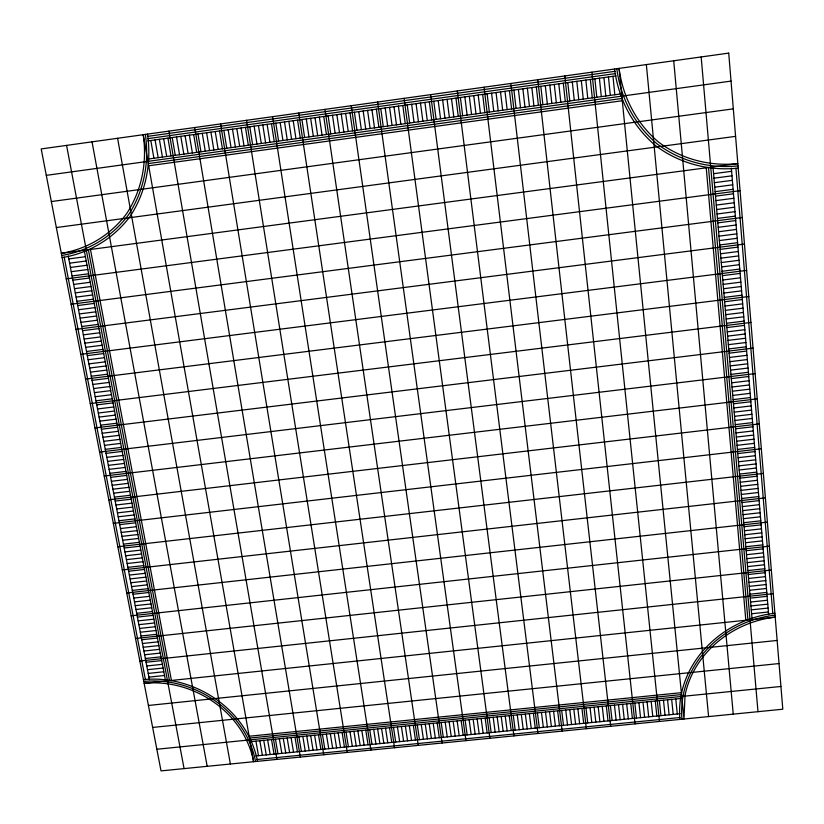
<?xml version="1.0" encoding="UTF-8"?>
<svg xmlns="http://www.w3.org/2000/svg" width="824" height="824" viewBox="0 0 824 824"><rect width="100%" height="100%" fill="white"/><g stroke="black" fill="none" stroke-linecap="round" stroke-linejoin="round"><path stroke-width="1.24" d="M679.903 719.424C675.155 664.216 722.03 618.865 774.89 613.272M681.953 719.218C677.318 665.123 723.256 620.699 775.054 615.219M61.728 255.461C88.446 251.155 112.342 236.591 128.472 214.858C144.025 191.096 149.453 162.39 145.354 134.415M62.14 257.603C89.394 253.205 113.774 238.352 130.233 216.197C146.116 191.951 151.667 162.658 147.486 134.116M147.599 136.382L615.075 71.307M147.712 138.659L615.6 73.583M147.815 140.925L616.136 75.86M148.691 158.991L620.369 93.998M46.288 175.358L731.032 81.102M148.876 163.502L621.461 98.52M148.382 165.83L622.625 100.693M51.335 201.561L733.319 108.85M56.351 227.548L735.585 136.362M68.783 258.911L85.428 256.707M713.584 173.689L731.619 171.31M69.597 263.175L86.242 260.981M713.975 178.19L731.99 175.821M70.411 267.44L87.045 265.256M714.356 182.691L732.371 180.322M71.235 271.693L87.849 269.51M714.748 187.182L732.742 184.813M72.049 275.947L88.652 273.774M715.139 191.662L733.123 189.304M66.239 278.883L740.065 190.663M72.862 280.191L89.456 278.018M715.52 196.143L733.494 193.794M73.676 284.434L90.259 282.272M715.912 200.613L733.865 198.275M74.479 288.668L91.062 286.505M716.293 205.083L734.246 202.745M75.293 292.891L91.855 290.738M716.684 209.533L734.617 207.205M76.107 297.114L92.659 294.971M717.065 213.993L734.987 211.665M76.91 301.327L93.452 299.184M717.447 218.432L735.358 216.115M71.121 304.231L742.269 217.474M77.714 305.539L94.245 303.407M717.828 222.871L735.729 220.564M78.517 309.742L95.048 307.62M718.219 227.311L736.1 225.004M79.331 313.944L95.841 311.822M718.6 231.74L736.471 229.433M80.134 318.136L96.635 316.014M718.981 236.158L736.841 233.862M80.927 322.318L97.428 320.206M719.362 240.567L737.212 238.28M81.73 326.5L98.21 324.399M719.743 244.975L737.583 242.699M75.963 329.384L744.463 244.048M82.534 330.682L99.004 328.58M720.125 249.384L737.944 247.107M83.337 334.853L99.797 332.752M720.506 253.771L738.314 251.505M84.13 339.014L100.58 336.923M720.876 258.17L738.685 255.904M84.924 343.175L101.362 341.095M721.258 262.547L739.046 260.291M85.727 347.326L102.155 345.246M721.639 266.924L739.416 264.679M86.52 351.477L102.938 349.407M722.02 271.292L739.777 269.057M80.773 354.32L746.637 270.396M87.313 355.618L103.721 353.548M722.391 275.659L740.148 273.424M88.106 359.748L104.504 357.688M722.772 280.016L740.508 277.791M88.899 363.878L105.287 361.829M723.142 284.373L740.879 282.148M89.682 368.009L106.059 365.959M723.524 288.719L741.24 286.505M90.475 372.129L106.842 370.079M723.894 293.056L741.6 290.851M91.268 376.238L107.625 374.199M724.275 297.392L741.961 295.188M85.531 379.061L748.789 296.527M92.051 380.348L108.397 378.319M724.646 301.718L742.321 299.524M92.834 384.447L109.17 382.429M725.017 306.044L742.682 303.85M93.627 388.547L109.953 386.528M725.388 310.36L743.052 308.176M94.41 392.636L110.725 390.627M725.759 314.665L743.413 312.492M95.193 396.725L111.498 394.717M726.14 318.97L743.763 316.797M95.975 400.804L112.27 398.806M726.511 323.266L744.124 321.103M90.259 403.595L750.921 322.442M96.748 404.883L113.043 402.885M726.881 327.561L744.484 325.398M97.531 408.951L113.805 406.963M727.252 331.845L744.845 329.693M98.314 413.02L114.577 411.032M727.623 336.13L745.205 333.978M99.086 417.078L115.339 415.09M727.983 340.394L745.555 338.252M99.869 421.126L116.112 419.148M728.354 344.669L745.916 342.526M100.641 425.174L116.874 423.206M728.725 348.933L746.276 346.801M94.956 427.934L753.043 348.13M101.414 429.222L117.636 427.254M729.096 353.187L746.626 351.055M102.186 433.259L118.399 431.292M729.456 357.431L746.987 355.319M102.959 437.287L119.171 435.329M729.827 361.674L747.337 359.563M103.731 441.314L119.923 439.367M730.188 365.918L747.698 363.806M104.504 445.331L120.685 443.394M730.558 370.151L748.048 368.05M105.276 449.348L121.447 447.411M730.919 374.374L748.398 372.283M99.601 452.077L755.134 373.612M106.038 453.365L122.21 451.428M731.29 378.597L748.759 376.506M106.811 457.361L122.961 455.435M731.65 382.81L749.109 380.729M107.573 461.368L123.724 459.442M732.011 387.023L749.459 384.942M108.346 465.354L124.475 463.438M732.381 391.225L749.809 389.155M109.108 469.35L125.227 467.435M732.742 395.417L750.159 393.357M109.87 473.326L125.979 471.421M733.102 399.609L750.51 397.549M104.215 476.035L757.225 398.878M110.632 477.312L126.731 475.407M733.463 403.791L750.86 401.741M111.395 481.278L127.483 479.383M733.824 407.973L751.21 405.923M112.157 485.254L128.235 483.358M734.184 412.144L751.56 410.105M112.909 489.209L128.987 487.324M734.544 416.316L751.91 414.287M113.671 493.164L129.739 491.289M734.905 420.477L752.261 418.448M114.423 497.119L130.48 495.245M735.266 424.638L752.6 422.609M108.799 499.797L759.285 423.927M115.185 501.064L131.232 499.2M735.626 428.789L752.951 426.77M115.937 505.009L131.974 503.145M735.986 432.93L753.301 430.921M116.689 508.944L132.715 507.09M736.337 437.07L753.641 435.062M117.451 512.878L133.457 511.024M736.697 441.211L753.991 439.202M118.203 516.803L134.199 514.948M737.058 445.331L754.331 443.343M118.944 520.727L134.94 518.883M737.408 449.461L754.681 447.463M113.341 523.374L761.335 448.781M119.696 524.641L135.682 522.797M737.768 453.571L755.021 451.593M120.448 528.544L136.423 526.711M738.119 457.681L755.371 455.703M121.2 532.459L137.165 530.625M738.479 461.79L755.711 459.823M121.942 536.352L137.896 534.529M738.829 465.89L756.051 463.922M122.694 540.245L138.638 538.433M739.19 469.989L756.401 468.022M123.435 544.139L139.369 542.326M739.54 474.078L756.741 472.121M117.842 546.755L763.364 473.429M124.177 548.022L140.111 546.219M739.89 478.157L757.081 476.21M124.929 551.905L140.842 550.102M740.24 482.236L757.421 480.289M125.67 555.778L141.573 553.975M740.591 486.304L757.761 484.368M126.412 559.651L142.305 557.858M740.951 490.373L758.101 488.436M127.154 563.513L143.036 561.721M741.301 494.431L758.441 492.505M127.885 567.365L143.767 565.583M741.651 498.489L758.78 496.573M122.312 569.961L765.383 497.871M128.626 571.228L144.499 569.446M742.002 502.537L759.12 500.621M129.368 575.07L145.22 573.298M742.352 506.585L759.46 504.669M130.099 578.922L145.951 577.15M742.692 510.623L759.79 508.717M130.841 582.753L146.672 580.992M743.042 514.66L760.13 512.755M131.572 586.595L147.403 584.834M743.392 518.687L760.47 516.792M132.303 590.417L148.124 588.666M743.742 522.704L760.809 520.819M126.752 592.992L767.381 522.128M133.035 594.248L148.845 592.497M744.093 526.721L761.139 524.847M133.766 598.059L149.566 596.319M744.433 530.738L761.479 528.864M134.497 601.88L150.298 600.14M744.783 534.745L761.809 532.87M135.229 605.681L151.008 603.951M745.123 538.741L762.149 536.877M135.96 609.492L151.729 607.762M745.473 542.738L762.478 540.874M136.691 613.293L152.45 611.562M745.813 546.734L762.818 544.87M131.15 615.827L769.359 546.168M137.412 617.083L153.171 615.363M746.163 550.72L763.148 548.866M138.144 620.874L153.882 619.164M746.503 554.696L763.477 552.852M138.865 624.654L154.603 622.954M746.853 558.672L763.817 556.828M139.586 628.434L155.314 626.734M747.193 562.638L764.147 560.804M140.317 632.214L156.024 630.514M747.533 566.603L764.476 564.77M141.038 635.984L156.745 634.284M747.873 570.558L764.806 568.735M135.517 638.497L771.326 570.033M141.759 639.743L157.456 638.054M748.213 574.513L765.136 572.69M142.48 643.503L158.167 641.824M748.563 578.458L765.465 576.646M143.201 647.262L158.877 645.583M748.903 582.403L765.795 580.59M143.912 651.011L159.588 649.343M749.243 586.338L766.124 584.535M144.633 654.761L160.289 653.092M749.582 590.272L766.454 588.47M145.354 658.5L160.999 656.831M749.922 594.197L766.784 592.404M139.853 660.992L773.283 593.692M146.064 662.239L161.71 660.57M750.252 598.121L767.113 596.329M146.785 665.967L162.41 664.309M750.592 602.035L767.443 600.253M147.496 669.696L163.121 668.037M750.932 605.939L767.762 604.167M148.207 673.414L163.822 671.766M751.272 609.853L768.092 608.071M148.917 677.132L164.522 675.495M751.612 613.746L768.421 611.985M148.413 705.457L777.135 640.454M152.646 727.438L779.041 663.557M248.858 736.275L681.654 692.644M249.981 738.016L680.995 694.622M156.848 749.243L780.925 686.474M251.166 741.61L680.799 698.453M255.78 755.958L680.15 713.718M256.923 759.532L679.985 717.529M738.016 165.892C709.186 168.899 680.222 161.257 656.996 143.809C634.511 124.764 620.554 97.829 616.805 68.711M738.201 168.148C708.794 171.217 679.244 163.42 655.554 145.621C632.626 126.206 618.371 98.725 614.539 69.02M143.438 679.604C194.722 674.465 247.653 709.732 257.5 761.324M143.788 681.458C194.042 676.422 245.902 710.978 255.553 761.51M68.207 255.924L149.412 679.718M64.159 257.047L145.426 679.646M90.413 249.147L171.485 680.717M88.498 250.321L169.383 680.15M66.579 145.395L184.071 768.607M84.439 251.464L165.387 680.037M92.041 141.841L207.185 766.31M117.585 138.288L230.37 764.013M159.362 139.318L162.452 157.096M263.732 740.354L266.265 754.918M155.077 139.915L158.177 157.683M259.838 740.745L262.372 755.299M150.802 140.502L153.913 158.27M255.934 741.136L258.489 755.69M168.92 131.129L276.936 759.388M167.931 138.123L170.99 155.921M271.539 739.571L274.052 754.145M163.646 138.72L166.716 156.508M267.635 739.962L270.159 754.526M180.796 136.341L183.834 154.15M283.26 738.386L285.743 752.981M176.501 136.939L179.55 154.737M279.346 738.788L281.839 753.363M172.216 137.536L175.275 155.334M275.443 739.179L277.946 753.754M189.386 135.146L192.394 152.976M291.078 737.604L293.54 752.199M185.091 135.744L188.109 153.563M287.164 737.995L289.636 752.59M197.987 133.952L200.974 151.791M298.906 736.821L301.357 751.426M194.711 127.535L300.317 757.071M193.692 134.549L196.689 152.378M294.992 737.212L297.454 751.807M210.913 132.159L213.859 150.009M310.669 735.636L313.089 750.252M206.597 132.757L209.564 150.607M306.744 736.028L309.175 750.643M202.292 133.354L205.269 151.194M302.83 736.429L305.261 751.035M220.585 123.93L323.77 754.743M219.534 130.954L222.459 148.825M318.517 734.854L320.917 749.48M215.219 131.552L218.164 149.422M314.593 735.245L317.003 749.861M232.481 129.162L235.386 147.053M330.311 733.669L332.68 748.305M228.166 129.759L231.07 147.64M326.376 734.06L328.755 748.697M223.85 130.357L226.765 148.238M322.452 734.452L324.831 749.088M241.133 127.957L244.007 145.858M338.18 732.876L340.528 747.523M236.807 128.554L239.691 146.456M334.245 733.267L336.604 747.914M254.122 126.154L256.964 144.076M349.994 731.691L352.322 746.348M249.785 126.752L252.638 144.674M346.049 732.083L348.387 746.74M246.551 120.314L347.295 752.415M245.459 127.36L248.323 145.261M342.114 732.474L344.453 747.131M262.794 124.949L265.606 142.882M357.884 730.898L360.191 745.566M258.458 125.547L261.28 143.479M353.939 731.29L356.246 745.957M275.813 123.136L278.594 141.089M369.729 729.704L372.005 744.391M272.6 116.678L370.882 750.077M271.477 123.744L274.268 141.687M365.784 730.105L368.06 744.783M267.131 124.342L269.932 142.284M361.829 730.497L364.126 745.174M284.507 121.931L287.267 139.895M377.639 728.91L379.895 743.609M280.16 122.529L282.931 140.492M373.684 729.312L375.95 744M293.21 120.716L295.95 138.7M385.55 728.117L387.785 742.815M288.863 121.324L291.603 139.297M381.594 728.509L383.84 743.217M306.291 118.903L308.99 136.908M397.436 726.923L399.65 741.641M301.924 119.511L304.633 137.505M393.481 727.314L395.695 742.033M298.721 113.043L394.542 747.729M297.567 120.119L300.297 138.102M389.515 727.716L391.74 742.424M315.015 117.688L317.693 135.703M405.377 726.119L407.561 740.848M310.648 118.296L313.336 136.31M401.412 726.521L403.606 741.25M328.127 115.865L330.764 133.91M417.294 724.924L419.447 739.664M324.944 109.386L418.273 745.37M323.75 116.472L326.407 134.508M413.318 725.326L415.481 740.065M319.382 117.08L322.05 135.105M409.343 725.728L411.526 740.457M336.872 114.649L339.488 132.705M425.246 724.131L427.388 738.881M332.494 115.257L335.131 133.303M421.27 724.523L423.412 739.272M350.015 112.826L352.6 130.892M437.194 722.926L439.305 737.696M345.637 113.434L348.233 131.5M433.208 723.328L435.329 738.088M341.249 114.042L343.855 132.097M429.222 723.73L431.354 738.479M358.79 111.611L361.355 129.687M445.166 722.123L447.257 736.903M354.402 112.219L356.977 130.295M441.18 722.524L443.281 737.295M351.24 105.719L442.076 743.011M367.576 110.385L370.11 128.482M453.149 721.319L455.219 736.11M363.188 111.003L365.732 129.09M449.152 721.721L451.233 736.501M380.77 108.552L383.273 126.669M465.138 720.125L467.177 734.915M377.629 102.042L465.951 740.642M376.372 109.17L378.886 127.277M461.141 720.526L463.191 735.317M371.974 109.777L374.498 127.885M457.145 720.928L459.205 735.708M389.587 107.326L392.059 125.464M473.141 719.321L475.16 734.122M385.179 107.944L387.661 126.062M469.134 719.723L471.163 734.524M402.812 105.493L405.253 123.641M485.151 718.106L487.149 732.927M398.404 106.111L400.855 124.249M481.144 718.507L483.152 733.329M393.996 106.718L396.457 124.857M477.137 718.909L479.156 733.731M411.65 104.267L414.06 122.426M493.174 717.302L495.152 732.134M407.231 104.875L409.652 123.034M489.168 717.704L491.145 732.536M404.1 98.355L489.889 738.273M420.487 103.041L422.877 121.21M501.208 716.499L503.155 731.341M416.068 103.649L418.468 121.818M497.191 716.901L499.148 731.733M433.774 101.187L436.123 119.387M513.259 715.284L515.185 730.136M430.664 94.647L513.898 735.894M429.345 101.805L431.704 119.995M509.242 715.685L511.179 730.538M424.916 102.423L427.296 120.603M505.225 716.097L507.162 730.939M442.642 99.962L444.97 118.172M521.314 714.48L523.219 729.343M438.203 100.58L440.552 118.78M517.287 714.882L519.202 729.745M455.96 98.108L458.247 116.339M533.396 713.265L535.27 728.138M451.511 98.725L453.818 116.946M529.369 713.666L531.253 728.54M447.072 99.344L449.389 117.564M525.341 714.068L527.236 728.941M464.849 96.871L467.115 115.113M541.471 712.451L543.325 727.335M460.4 97.49L462.686 115.731M537.433 712.853L539.298 727.736M457.32 90.939L537.979 733.504M473.748 95.635L475.994 113.897M549.546 711.637L551.38 726.541M469.299 96.254L471.555 114.505M545.509 712.049L547.352 726.943M487.118 93.781L489.332 112.054M561.68 710.422L563.482 725.336M484.048 87.21L562.133 731.104M482.658 94.4L484.883 112.672M557.632 710.824L559.444 725.738M478.198 95.017L480.433 113.279M553.584 711.236L555.407 726.14M496.048 92.535L498.232 110.828M569.775 709.608L571.557 724.533M491.578 93.163L493.782 111.446M565.727 710.01L567.52 724.935M504.978 91.299L507.141 109.602M577.881 708.794L579.643 723.719M500.508 91.917L502.681 110.22M573.823 709.196L575.595 724.131M518.399 89.435L520.521 107.759M590.056 707.569L591.786 722.514M513.918 90.053L516.061 108.377M585.988 707.981L587.739 722.916M510.88 83.471L586.369 728.704M509.448 90.681L511.601 108.984M581.94 708.383L583.691 723.317M527.36 88.189L529.461 106.523M598.173 706.755L599.893 721.711M522.88 88.807L524.991 107.141M594.114 707.167L595.834 722.112M540.822 86.314L542.882 104.679M610.378 705.529L612.067 720.495M537.794 79.722L610.666 726.294M536.331 86.942L538.402 105.297M606.309 705.941L607.999 720.897M531.841 87.571L533.931 105.915M602.241 706.343L603.941 721.309M549.804 85.068L551.843 103.443M618.525 704.716L620.184 719.692M545.313 85.696L547.363 104.061M614.457 705.117L616.125 720.094M558.796 83.821L560.814 102.207M626.683 703.892L628.321 718.878M554.294 84.45L556.324 102.825M622.604 704.304L624.252 719.28M572.309 81.947L574.287 100.353M638.93 702.666L640.536 717.663M567.798 82.565L569.786 100.971M634.841 703.068L636.458 718.064M564.801 75.952L635.036 723.874M563.297 83.193L565.295 101.589M630.762 703.48L632.389 718.476M581.322 80.69L583.279 99.117M647.097 701.842L648.694 716.849M576.81 81.319L578.778 99.735M643.008 702.254L644.615 717.261M591.889 72.182L659.478 721.453M590.355 79.434L592.281 97.871M655.286 701.018L656.852 716.035M585.843 80.062L587.78 98.489M651.187 701.43L652.773 716.447M603.92 77.549L605.805 96.006M667.574 699.782L669.109 714.82M599.398 78.177L601.293 96.624M663.475 700.194L665.019 715.222M594.876 78.805L596.792 97.253M659.375 700.606L660.93 715.634M612.974 76.292L614.838 94.76M675.773 698.958L677.287 714.006M608.442 76.92L610.316 95.388M671.673 699.37L673.198 714.408M646.356 64.591L708.589 716.581M673.713 60.78L733.247 714.13M708.547 168.137L747.873 619.504M706.209 167.499L745.844 620.524M713.1 168.168L752.024 618.515M701.173 56.949L757.987 711.679M735.925 168.158L772.809 613.746M731.351 168.158L768.648 614.704M685.022 695.312L683.992 719.022L619.071 68.392C622.738 96.923 636.406 123.322 658.428 141.986C681.191 159.083 709.577 166.582 737.83 163.626L61.316 253.328C87.499 249.095 110.9 234.819 126.7 213.529C141.934 190.231 147.238 162.112 143.211 134.714L253.617 761.706C244.141 712.224 193.362 678.389 144.148 683.312L775.209 617.166C732.876 621.883 693.705 652.67 685.022 695.312M728.725 53.107L41.2 148.928L161.02 770.893L782.8 709.217L728.725 53.107"/></g></svg>
